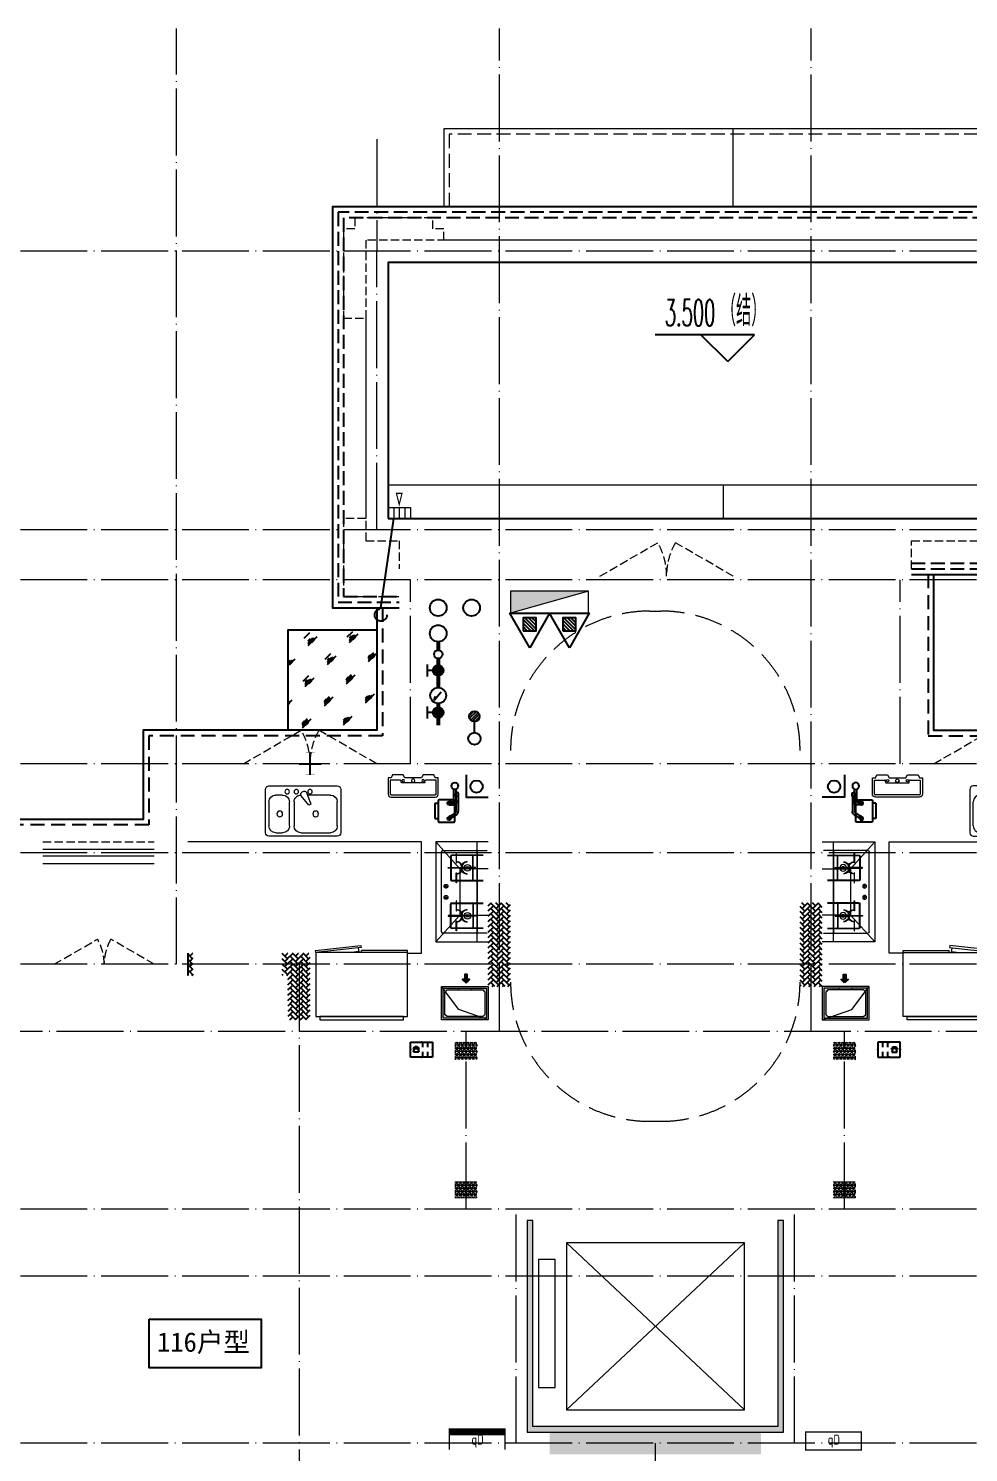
# Model space of a CAD drawing. Extents: x -518115 to 1124316, y -209821 to 1628073.
# Drawn here: x 859786 to 868230, y 600166 to 612949 of the extents above; entities that cross this region are included whole.
import ezdxf
from ezdxf.enums import TextEntityAlignment as Align

# ---------------------------------------------------------------- set-up
doc = ezdxf.new("R2010")
doc.units = 0
doc.header["$LTSCALE"] = 1000
doc.header["$MEASUREMENT"] = 0
for name, pattern in [('#P_--_20B1_001_t3$0$DASH', [0.35, 0.25, -0.1]), ('__DASH', [0.35, 0.25, -0.1]), ('DASH', [0.35, 0.25, -0.1]), ('DOTE', [2.4200000000000004, 2, -0.2, 0.02, -0.2]), ('HIDDEN', [0.375, 0.25, -0.125])]:
    doc.linetypes.add(name, pattern=pattern)
for name, color, linetype, lineweight in [('3.5方案汇报，与郭总、侯月琴确定户型_t8$0$STAIR', 2, 'Continuous', 18), ('DOTE', 19, 'DOTE', 9), ('EQUIP-消防', 3, 'Continuous', 20), ('EQUIP_消火栓', 242, 'Continuous', 18), ('LVTRY', 1, 'Continuous', 13), ('PUB_HATCH', 8, 'Continuous', 9), ('STAIR', 2, 'Continuous', 18), ('WINDOW', 144, 'Continuous', 15), ('填充', 251, 'Continuous', 5), ('平面-分水线', 214, 'Continuous', 15), ('平面-排水沟', 86, 'Continuous', 15), ('平面-栏杆', 135, 'Continuous', 15), ('平面-看线', 45, 'Continuous', 15), ('平面-空调室内机', 176, 'Continuous', 9), ('平面-空调预留孔', 173, 'Continuous', 15), ('空调', 76, 'Continuous', 13), ('立面-洞口示意', 152, 'Continuous', 13)]:
    doc.layers.add(name, color=color, linetype=linetype, lineweight=lineweight)
for name, color, linetype in [('AH-FURNITURE', 1, 'Continuous'), ('DIM_ELEV', 3, 'Continuous'), ('EQUIP-安防', 3, 'Continuous'), ('EQUIP_地漏', 7, 'Continuous'), ('EQUIP_消防', 7, 'Continuous'), ('IP-bath&kitchen-JOHNSON', 4, 'Continuous'), ('PUB_TEXT', 4, 'Continuous'), ('ROOF', 183, 'Continuous'), ('VPIPE-中水', 122, 'Continuous'), ('VPIPE-凝结', 150, 'Continuous'), ('VPIPE-废水', 31, 'Continuous'), ('VPIPE-消防', 1, 'TG_X'), ('VPIPE-给水', 3, 'TG_J'), ('VPIPE-雨水', 4, 'DASH'), ('保温', 6, 'Continuous'), ('建筑-排气道', 9, 'Continuous'), ('机电标识类', 1, 'Continuous'), ('污水', 3, 'Continuous'), ('看线', 251, 'Continuous'), ('给水', 4, 'Continuous')]:
    doc.layers.add(name, color=color, linetype=linetype)
doc.styles.add('_TCH_DIM', font='SIMPLEX.shx', dxfattribs={"width": 0.7, "bigfont": 'GBCBIG.shx'})
doc.styles.add('_TEL_DIM', font='SIMPLEX', dxfattribs={"width": 0.8, "height": 3.5, "bigfont": 'HZTXT'})
doc.styles.add('DIM_FONT', font='SIMPLEX.shx', dxfattribs={"width": 0.56})
doc.styles.add('TG_LINETYPE', font='SIMPLEX', dxfattribs={"width": 0.8, "height": 3, "bigfont": 'HZTXT'})
doc.styles.add('房间名称', font='TSSDENG', dxfattribs={"width": 0.8, "bigfont": 'HZTXT'})
doc.styles.add('黑体', font='')
doc.styles.get('黑体').set_extended_font_data('SimHei')
doc.linetypes.add('TG_J', pattern='A,2,-0.22,["J",TG_LINETYPE,S=0.1,R=0,X=-0.18,Y=-0.15],0', length=2.22)
doc.linetypes.add('TG_X', pattern='A,4,-0.3,["X",TG_LINETYPE,S=0.1,R=0,X=-0.23,Y=-0.15],0', length=4.3)
pattern_1 = [(90, (0, 0), (-16.49778, 1.010197673501861e-15), [9.525, -19.05]), (210, (0, 0), (8.248889999999996, -14.28749658604684), [9.525, -19.05]), (150, (5.83238038093927e-16, 9.525), (-8.248890000000003, -14.28749658604684), [9.525, -19.05])]
pattern_2 = [(45, (0, 0), (0, 47.41575231924514), [100.584, -33.528]), (135, (23.70786, 23.70786), (3.05311331771918e-15, 47.41575231924513), [100.584, -33.528])]

# ---------------------------------------------------------------- blocks, each defined once
blk = doc.blocks.new('DFSFSF')
at = {"layer": '平面-分水线'}
for p, q in [((697141.9143252881, 775567.7311356195), (697141.9143252881, 775667.5561356199)), ((697342.3369560526, 775667.5561356199), (697142.6869560517, 775667.5561356199)), ((697342.3369560526, 775567.7311356195), (697142.6869560517, 775567.7311356195)), ((697193.1069603423, 775567.7311356195), (697193.1069603423, 775667.5561356199)), ((697242.5119560522, 775567.7311356195), (697242.5119560522, 775667.5561356199)), ((697291.916951762, 775567.7311356195), (697291.916951762, 775667.5561356199)), ((697342.3369560526, 775667.5561356199), (697342.3369560526, 775567.7311356195)), ((697342.3369560526, 775567.7311356195), (697342.3369560526, 775667.5561356199))]:
    blk.add_line(p, q, dxfattribs=at)
blk = doc.blocks.new('DFGDGDGD')
at = {"layer": '平面-分水线', "const_width": 10}
blk.add_lwpolyline([(697267.5119560522, 775440.6606483405), (697242.5119560522, 775540.6606483405), (697217.5119560522, 775440.6606483405)], close=True, dxfattribs=at)
blk.add_blockref('DFSFSF', (0, 0))
blk = doc.blocks.new('$equip$00002628')
at = {"linetype": 'Continuous'}
for p, q in [((-0.624999999998181, 0.4150000000045111), (0.625000000001819, 0.4150000000045111)), ((-0.624999999998181, -0.4150000000045111), (-0.624999999998181, 0.4150000000045111)), ((-0.4717313354612998, 0.009603462141967611), (-0.4090194958534994, 0.009603462141967611)), ((-0.4457289298279647, -0.1375965378647379), (-0.3945289298262651, 0.05760346212991863)), ((-0.3945289298262651, 0.05760346212991863), (-0.3945289298262651, 0.05760346212991863)), ((-0.3945289298262651, 0.05760346212991863), (-0.2057289298081741, 0.05760346212991863)), ((-0.2057289298081741, 0.05760346212991863), (-0.1545289298064745, -0.1375965378647379)), ((-0.1912383637663879, 0.009603462141967611), (-0.1285265242022433, 0.009603462141967611)), ((0.07074779736467462, 0.1292446097322681), (0.07074779736467462, 0.4150000000045111)), ((0.3500291924156045, 0.1292446097322681), (0.3500291924156045, 0.4150000000045111)), ((0.625000000001819, 0.4150000000045111), (0.625000000001819, -0.4150000000045111)), ((0.625000000001819, -0.4150000000045111), (-0.624999999998181, -0.4150000000045111)), ((-0.1545289298064745, -0.1375965378647379), (-0.4457289298279647, -0.1375965378647379)), ((0.07074779736467462, -0.4150000000045111), (0.07074779736467462, -0.1292446097468201)), ((0.3500291924156045, -0.4150000000045111), (0.3500291924156045, -0.1292446097468201))]:
    blk.add_line(p, q, dxfattribs=at)
at = {"const_width": 0.05}
blk.add_lwpolyline([(-0.624999999998181, 0.4150000000045111), (0.625000000001819, 0.4150000000045111), (0.625000000001819, -0.4150000000045111), (-0.624999999998181, -0.4150000000045111), (-0.624999999998181, 0.4150000000045111), (0.625000000001819, 0.4150000000045111)], dxfattribs=at)
at = {"linetype": 'Continuous'}
blk.add_arc((-0.3001289298244956, -0.01143547351603047), 0.1728873113639825, 6.989740462788838, 173.0102595372112, dxfattribs=at)
for p in [(-0.624999999998181, 0), (1.818989403545856e-12, 0.4150000000045111), (1.818989403545856e-12, -0.4150000000045111), (0.625000000001819, -3.637978807091713e-12)]:
    blk.add_point(p)
at = {"color": 7, "style": '_TEL_DIM', "flags": 1}
blk.add_attdef('A', text='', height=2.5e-05, dxfattribs=at).set_placement((1.818989403545856e-12, 0), align=Align.MIDDLE_CENTER)
blk = doc.blocks.new('GDGRDGDRGDFD')
at = {"layer": 'EQUIP-消防', "const_width": 12.82051282052028}
blk.add_lwpolyline([(136866.5605577994, 335507.811971089), (136366.5605577994, 335507.8119710906), (136366.5605577991, 335347.8119710904), (136866.5605577991, 335347.8119710888)], close=True, dxfattribs=at)
at = {"layer": 'PUB_TEXT', "color": 7, "true_color": 0xffffff, "style": '房间名称', "width": 0.8}
blk.add_text('qD', height=90, dxfattribs=at).set_placement((136565.0499633249, 335395.5346836653))
blk = doc.blocks.new('GHFHFHTFHCSDCS')
blk.add_blockref('GDGRDGDRGDFD', (319900.0178446308, 33215.91286097257))
at = {"rotation": 0.0001673532306091649}
blk.add_blockref('GDGRDGDRGDFD', (323100.997491646, 33215.50885790785), dxfattribs=at)
at = {"layer": 'EQUIP-安防', "yscale": 160, "zscale": 160}
for p, xscale in [((456016.5794458914, 372157.32483166), 160), ((460216.5779490121, 372157.3248316622), -160)]:
    blk.add_blockref('$equip$00002628', p, dxfattribs=dict(at, xscale=xscale))
blk = doc.blocks.new('HFHFTHFD')
at = {"layer": 'DOTE', "linetype": 'DOTE', "ltscale": 0.3}
for p, q in [((453816.5787012345, 604548.8100388076), (453816.5787012078, 612948.8100463543)), ((456716.5787018152, 603949.0803065526), (456716.5787018152, 612948.8100463543)), ((459516.5787027521, 603949.0803065526), (459516.5787027522, 612948.8100463543)), ((472616.5787020951, 610948.8100463543), (418616.5787028495, 610948.8100463543)), ((455616.5773428306, 608448.8079394314), (455616.5768775269, 610948.8075475739)), ((472616.5787020951, 608448.8100463543), (418616.5787028495, 608448.8100463543)), ((472616.5787020951, 607998.8100463543), (418616.5787028495, 607998.8100463543)), ((455916.5787018151, 606348.8100465569), (455916.5787018152, 607998.8100463542)), ((460316.5787027521, 606348.8100465569), (460316.5787027522, 607998.8100463542)), ((472616.5787020951, 606348.8100465569), (418616.5787028495, 606348.8100465569)), ((472616.5787020951, 605548.8100406288), (418616.5787028495, 605548.8100406289)), ((472616.5787020951, 604548.8100471114), (418616.5787028495, 604548.8100471116)), ((454916.7956122105, 604548.8100471115), (454916.5572260541, 593448.8100475312)), ((418616.5787028495, 603949.0803176122), (472616.5787020951, 603949.0802720234)), ((456416.5779403554, 602348.8100463725), (456416.5779400909, 603948.8100463734)), ((459816.5794454537, 602348.8100463725), (459816.5794457182, 603948.8100463734)), ((472616.5787020951, 602348.8100463724), (418616.5787028495, 602348.8100463726)), ((456866.5787071111, 600248.8100463304), (456866.5787071959, 602348.8100463543)), ((459366.5786974561, 600248.8100463784), (459366.5786973714, 602348.8100463543)), ((472616.5787020951, 601748.8100473221), (418616.5787028495, 601748.8100473222)), ((472616.5787020951, 600248.810045596), (418616.5787028495, 600248.8100466327)), ((458116.5786953176, 600248.8100463543), (458116.5786953176, 593448.8100475312))]:
    blk.add_line(p, q, dxfattribs=at)
blk = doc.blocks.new('$TwtSys$00000546')
h = blk.add_hatch()
h.set_pattern_fill('ANSI31', color=1, scale=200, style=0)
h.set_pattern_definition([(45, (-38543.80223862439, -6670.830405693208), (-17.67766952966369, 17.67766952966369), [])])
h.paths.add_polyline_path([(-64.92232553117356, 173.7449990885525), (64.922325531159, 173.7449990885525), (64.922325531159, 43.90034802621994), (-64.92232553117356, 43.90034802621994)])
at = {"color": 1}
for points in [[(0, 343.6163707387423), (-198.3870041439732, 0), (198.3870041439732, 0)], [(-64.92232553117356, 173.7449990885525), (64.922325531159, 173.7449990885525), (64.922325531159, 43.90034802621994), (-64.92232553117356, 43.90034802621994)]]:
    blk.add_lwpolyline(points, close=True, dxfattribs=at)
blk = doc.blocks.new('$TwtSys$00000434')
for p, q in [((-0.5, 0.5), (-0.5, -0.5)), ((-0.5, -0.5), (0.5, 0.5)), ((0.5, 0.5), (-0.5, 0.5)), ((0.5, -0.5), (0.5, 0.5)), ((-0.5, -0.5), (0.5, -0.5))]:
    blk.add_line(p, q)
blk.add_solid([(0.5, -0.5), (0.5, 0.5), (-0.5, -0.5)])
blk = doc.blocks.new('dongkong')
blk.add_wipeout([(-603756.0415179721, 210770.96306340612), (-603756.0415180603, 210570.80961624245), (-603836.0415181214, 210570.80961593534), (-603836.0415181519, 210770.96306307407)])
at = {"layer": '机电标识类', "color": 250, "linetype": 'DASH', "ltscale": 400}
for p, q in [((-603896.0415180789, 210670.6929921169), (-603696.0415180789, 210670.6929921169)), ((-603796.0415180789, 210770.9630630909), (-603796.0415180789, 210570.8096162414))]:
    blk.add_line(p, q, dxfattribs=at)
at = {"layer": '空调', "color": 6, "linetype": 'DASH', "const_width": 2}
blk.add_lwpolyline([(-603756.0415180789, 210770.9630630909), (-603756.0415180789, 210570.8096162414), (-603836.0415180789, 210570.8096162414), (-603836.0415180789, 210770.9630630909)], close=True, dxfattribs=at)
blk = doc.blocks.new('$TwtSys$00000141')
at = {"color": 1}
for p, q in [((-47.09803151780761, 3.836055847277748), (-5.041545145413693, 45.89254221967349)), ((-47.09803151780761, 3.836055847277748), (-5.041545145413693, 45.89254221967349)), ((-43.60958444554853, -17.52724007043071), (17.52724007042889, 43.60958444554853)), ((-43.60958444554853, -17.52724007043071), (17.52724007042889, 43.60958444554853)), ((-33.23401871576607, -33.23401871577153), (33.23401871576607, 33.23401871576425)), ((-33.23401871576607, -33.23401871576971), (33.23401871576607, 33.23401871576425)), ((-16.17805684451741, -43.53063328177632), (43.79137317708955, 16.43879673983065)), ((-16.17805684451741, -43.53063328177632), (43.79137317708955, 16.43879673983247)), ((5.715553844029273, -46.12975947626182), (46.12974035062325, -5.715572969671484)), ((5.715553844029273, -46.12975947626182), (46.12974035062325, -5.715572969671484))]:
    blk.add_line(p, q, dxfattribs=at)
blk.add_circle((0, -1.818989403545856e-12), 47, dxfattribs=at)
blk.add_circle((0, -1.818989403545856e-12), 47, dxfattribs=at)
blk = doc.blocks.new('A$C2705576B')
at = {"layer": '给水'}
h = blk.add_hatch(color=256, dxfattribs=at)
edge = h.paths.add_edge_path()
edge.add_arc((417.4753939132206, -1741.187018943019), 47.17066666666666, 0, 360)
h = blk.add_hatch(color=256, dxfattribs=at)
edge = h.paths.add_edge_path()
edge.add_arc((794.6793657876551, -1741.187018943019), 47.17066666666666, 0, 360)
for p, q in [((363.1358234086074, -1645.378875686787), (471.8149644187652, -1645.378875686787)), ((417.4753939132206, -1741.187018943019), (417.4753939132206, -1645.378875686787)), ((740.3397952830419, -1645.378875686787), (849.0189362931997, -1645.378875686787)), ((794.6793657876551, -1741.187018943019), (794.6793657876551, -1645.378875686787)), ((525.2828902192414, -1704.277946659364), (564.0495230220258, -1714.966761028394)), ((601.1412538066506, -1768.080788225867), (525.283035626635, -1704.277946659364))]:
    blk.add_line(p, q, dxfattribs=at)
at = {"layer": '给水', "const_width": 35.378}
for points in [[(499.0671900771558, -1741.187018943019), (302.4753939132206, -1741.187018943019)], [(903.4753939132206, -1741.187018943019), (640.5791900772601, -1741.187018943019)], [(1052.830608317163, -1741.187018943019), (978.4711268208921, -1741.187018943019)]]:
    blk.add_lwpolyline(points, dxfattribs=at)
at = {"layer": '给水'}
for centre, radius in [((417.4753939132206, -1741.187018943019), 47.17066666666666), ((569.823190077208, -1741.187018943019), 70.756), ((794.6793657876551, -1741.187018943019), 47.17066666666666), ((940.9753939132206, -1741.187018943019), 37.5)]:
    blk.add_circle(centre, radius, dxfattribs=at)
blk = doc.blocks.new('GDFGDGRD')
at = {"layer": '保温', "linetype": 'ByBlock', "ltscale": 10}
h = blk.add_hatch(dxfattribs=at)
h.set_pattern_fill('AR-HBONE', color=251, scale=55)
h.set_pattern_definition(pattern_2)
h.paths.add_polyline_path([(431616.5779368667, 372723.9109038315), (431816.5779205575, 372723.9109038315), (431816.6776084994, 373473.7241241197), (431616.6776248086, 373473.7243207647)])
h = blk.add_hatch(dxfattribs=at)
h.set_pattern_fill('AR-HBONE', color=251, scale=55)
h.set_pattern_definition(pattern_2)
h.paths.add_polyline_path([(434616.5794823848, 372723.9109038315), (434416.579498694, 372723.9109038315), (434416.4798107521, 373473.7241241197), (434616.4797944429, 373473.7243207647)])
h = blk.add_hatch(dxfattribs=at)
h.set_pattern_fill('AR-HBONE', color=251, scale=55)
h.set_pattern_definition(pattern_2)
h.paths.add_polyline_path([(436215.3449629171, 372423.588710197), (436216.5776416102, 373023.7247210948), (436416.5776416431, 373023.7249269856), (436415.34496295, 372423.5889160878)])
h = blk.add_hatch(dxfattribs=at)
h.set_pattern_fill('AR-HBONE', color=251, scale=55)
h.set_pattern_definition(pattern_2)
h.paths.add_polyline_path([(436416.5786621955, 372823.7247212792), (436416.5780187877, 373023.7247251451), (436466.5780187786, 373023.7249310241), (436466.5786621865, 372823.7249271582)])
h = blk.add_hatch(dxfattribs=at)
h.set_pattern_fill('AR-HBONE', color=251, scale=55)
h.set_pattern_definition(pattern_2)
h.paths.add_polyline_path([(437266.5790393635, 372823.7247212567), (437266.5783959556, 373023.7247251226), (437316.5783959466, 373023.7249310016), (437316.5790393545, 372823.7249271357)])
at = {"layer": '保温', "linetype": 'Continuous', "ltscale": 10}
h = blk.add_hatch(dxfattribs=at)
h.set_pattern_fill('HEX', color=251, scale=10, angle=90, style=0)
h.set_pattern_definition(pattern_1)
h.paths.add_polyline_path([(431316.5779580405, 372073.7248388497), (431516.5779417312, 372073.7248388497), (431516.6768560584, 372223.7247332454), (431316.6768723676, 372223.7249298903)])
h = blk.add_hatch(dxfattribs=at)
h.set_pattern_fill('HEX', color=251, scale=10, angle=90, style=0)
h.set_pattern_definition(pattern_1)
h.paths.add_polyline_path([(434916.579461211, 372073.7248388497), (434716.5794775203, 372073.7248388497), (434716.4805631932, 372223.7247332454), (434916.4805468839, 372223.7249298903)])
h = blk.add_hatch(dxfattribs=at)
h.set_pattern_fill('HEX', color=251, scale=10, angle=90, style=0)
h.set_pattern_definition(pattern_1)
h.paths.add_polyline_path([(431316.5779582471, 370823.724846115), (431516.5779419378, 370823.724846115), (431516.676856265, 370973.7247405107), (431316.6768725742, 370973.7249371556)])
h = blk.add_hatch(dxfattribs=at)
h.set_pattern_fill('HEX', color=251, scale=10, angle=90, style=0)
h.set_pattern_definition(pattern_1)
h.paths.add_polyline_path([(434916.5794610044, 370823.724846115), (434716.5794773137, 370823.724846115), (434716.4805629865, 370973.7247405107), (434916.4805466773, 370973.7249371556)])
h = blk.add_hatch(dxfattribs=at)
h.set_pattern_fill('HEX', color=251, scale=10, angle=90, style=0)
h.set_pattern_definition([(90, (-70765.89117912838, -151624.7360933621), (-16.49778, 1.010197673501861e-15), [9.525, -19.05]), (210, (-70765.89117912838, -151624.7360933621), (8.248889999999996, -14.28749658604684), [9.525, -19.05]), (150, (-70765.89117912838, -151615.2110933621), (-8.248890000000003, -14.28749658604684), [9.525, -19.05])])
h.paths.add_polyline_path([(434066.5790224251, 368523.7248330163), (434066.5789810187, 368723.7248300065), (432166.5783829462, 368723.7248300508), (432166.5784243525, 368523.7248330605)])
at = {"layer": '保温', "color": 251, "linetype": 'ByBlock', "ltscale": 10}
blk.add_line((437316.5787176641, 373023.7248241272), (437316.5787176865, 372823.724824273), dxfattribs=at)
blk = doc.blocks.new('rtyg7uyhg')
at = {"layer": 'LVTRY'}
for p, q in [((193590.3031336021, 45458.1133254503), (193590.3030643982, 45069.47696181395)), ((194234.6213208837, 45488.79502889935), (193620.9849572473, 45488.79513816872)), ((193682.3485790417, 45406.97694542356), (193887.8216881326, 45406.97690883528)), ((193896.3984467548, 45429.87059594441), (193857.5823896687, 45326.26016876537)), ((193875.2965560293, 45316.03289288385), (193945.6178257855, 45401.45376218002)), ((193925.7802168131, 45440.40881343969), (193940.0533153456, 45432.16822680717)), ((194111.8940335871, 45406.97686893496), (194173.2576699507, 45406.97685800815)), ((194265.3030643982, 45069.47684161765), (194265.3031336021, 45458.113205254)), ((193620.9848935069, 45130.84059271414), (193620.9849317512, 45345.61331998683)), ((193857.5823896687, 45326.26016876537), (193875.2965560293, 45316.03289288385)), ((194009.6212953876, 45345.61325078298), (194009.6212571432, 45130.84052351015)), ((194050.5303480524, 45130.84051622554), (194050.5303862967, 45345.61324349836)), ((194234.6212953876, 45345.61321071758), (194234.6212571432, 45130.84048344476)), ((193620.9848771165, 45038.79513816872), (194234.621240753, 45038.79502889935)), ((193948.2576098526, 45069.47689807355), (193682.3485189436, 45069.47694542356)), ((194173.2576098526, 45069.47685800816), (194111.893973489, 45069.47686893508))]:
    blk.add_line(p, q, dxfattribs=at)
for centre, radius in [((193866.4394935961, 45437.65873082454), 20.45454545454545), ((193989.1667663234, 45437.6587089707), 20.45454545454545), ((194070.9849481416, 45437.65869440146), 20.45454545454545), ((193815.3030944472, 45238.22692174855), 25.56818181818182), ((194137.4621853563, 45238.2268643822), 25.56818181818182)]:
    blk.add_circle(centre, radius, dxfattribs=at)
for centre, radius, start, end in [((193620.9849517839, 45458.11331998683), 30.68181818181818, 89.99998979807194, 179.9999897972382), ((193682.3485681149, 45345.61330905991), 61.36363636363636, 89.99998979807194, 179.9999897972382), ((193915.5529409315, 45422.69466753349), 20.45454545454545, 59.99998980057491, 159.4623117970261), ((193929.8260394641, 45414.45408090108), 20.45454545454545, 320.5376677968172, 59.99998980057491), ((193948.2576590239, 45345.6132617099), 61.36363636363636, 359.9999897972382, 89.99998979807194), ((194111.8940226603, 45345.61323257144), 61.36363636363636, 89.99998979807194, 179.9999897972382), ((194173.2576590239, 45345.6132216445), 61.36363636363636, 359.9999897972382, 89.99998979807194), ((194234.6213154203, 45458.11321071746), 30.68181818181818, 359.9999897972382, 89.99998979807194), ((193682.3485298705, 45130.84058178721), 61.36363636363636, 179.9999897972382, 269.9999897980719), ((193948.2576207797, 45130.8405344372), 61.36363636363636, 269.9999897980719, 359.9999897972382), ((194111.893984416, 45130.84050529861), 61.36363636363636, 179.9999897972382, 269.9999897980719), ((194173.2576207797, 45130.84049437181), 61.36363636363636, 269.9999897980719, 359.9999897972382), ((193620.9848825799, 45069.47695635049), 30.68181818181818, 179.9999897972382, 269.9999897980719), ((194234.6212462163, 45069.47684708112), 30.68181818181818, 269.9999897980719, 359.9999897972382)]:
    blk.add_arc(centre, radius, start, end, dxfattribs=at)
at = {"layer": 'LVTRY', "style": 'DIM_FONT', "width": 0.8, "flags": 9}
for tag in ['XSIZE', 'YSIZE']:
    blk.add_attdef(tag, (193927.8031388824, 45487.7665121054), '', height=0.5, rotation=89.99998979807198, dxfattribs=at)
blk = doc.blocks.new('A$C60D053AF')
at = {"layer": 'AH-FURNITURE', "color": 8}
for p, q in [((232.5000007597264, -89.99999966996256), (128.2842720070621, -89.99999966996256)), ((232.5000007597264, -109.9999996698461), (128.2842720075278, -109.9999996699626)), ((192.50000075961, -70.99998518347275), (327.5735938884318, -70.99998518347275)), ((192.50000075961, -90.99998518347275), (327.5735938884318, -90.99998518347275)), ((245.0000007597264, -129.4999851834727), (245.0000007597264, -122.4999996698461)), ((265.0000007597264, -129.4999851834727), (265.0000007597264, -122.4999996698461)), ((341.7157295121578, -96.85784955974668), (370.0190303710988, -143.1611504186876)), ((355.8578651358839, -82.71571393602062), (384.1611659948248, -129.0190147949615)), ((255.0000007597264, -280.9999851834727), (255.0000007597264, -250.9999851834727)), ((393.0000007597264, -280.9999851834727), (393.0000007597264, -250.9999851834727)), ((255.0000007597264, -280.9999851834727), (393.0000007597264, -280.9999851834727))]:
    blk.add_line(p, q, dxfattribs=at)
for points in [[(170.00000075961, -67.99998518347275, 1), (170.00000075961, -93.99998518358916), (192.50000075961, -93.99998518347275), (192.50000075961, -67.99998518347275)], [(234.0000007597264, -250.9999851834727), (414.0000007597264, -250.9999851834727, 0.4142135623730951), (424.0000007597264, -240.9999851834727), (424.0000007597264, -110.9999851834727, 0.4142135623730951), (414.0000007597264, -100.9999851834727), (234.0000007597264, -100.9999851834727, 0.4142135623730951), (224.0000007597264, -110.9999851834727), (224.0000007597264, -240.9999851834727, 0.4142135623730951)], [(268.0000007597264, -122.4999996698461), (268.0000007597264, -106.9999996698461, 0.4142135623724265), (248.0000007597264, -86.99999966984615), (232.5000007597264, -86.99999966984615), (232.50000075961, -112.9999996698461), (242.0000007597264, -112.9999996698461), (242.0000007597264, -122.4999996698461)], [(383.8076126043452, -161.1923733388539, 1), (402.192388915224, -142.8075970279751), (386.2824863384012, -126.8976944513852), (367.8977100276388, -145.282470762264)], [(242.0000007597264, -151.9999851834727, 1), (268.0000007597264, -151.9999851834727), (268.0000007597264, -129.4999851834727), (242.0000007597264, -129.4999851834727)]]:
    blk.add_lwpolyline(points, format="xyb", close=True, dxfattribs=at)
for centre, radius in [((100.0000007598428, -99.99999967066105), 30), ((255.0000007597264, -151.9999851834727), 15), ((255.0000007597264, -151.9999851834727), 10), ((393.0000007597264, -151.9999851834727), 15), ((393.0000007597264, -151.9999851834727), 10)]:
    blk.add_circle(centre, radius, dxfattribs=at)
for radius in [40, 20]:
    blk.add_arc((327.5735938884318, -110.9999851834727), radius, 45, 90, dxfattribs=at)
blk = doc.blocks.new('A-Kitchen-7')
at = {"layer": 'LVTRY'}
for p, q in [((-518.6581278588565, 779.725278688129), (-7.244008776673581, 834.3051076843403)), ((-3.585880917788018, 810.5855355854728), (-515, 756.005706589378)), ((-29.12075551546877, 766.9560861630598), (-35.20590834700852, 806.4126680237241)), ((-7.244008776673581, 834.3051076843403), (-3.585880917788018, 810.5855355854728)), ((-515, 756.005706589378), (-518.6581278588565, 779.725278688129)), ((515, 756.005706589378), (-515, 756.005706589378)), ((-515, 756.005706589378), (-515, 40)), ((-485.6368437646597, 760.5342107040924), (-484.9384396369278, 756.005706589378)), ((-29.12075551543967, 766.9560861630598), (-112.0975807690556, 756.005706589378)), ((515, 780), (-5.820766091346741e-11, 780)), ((0, 756.005706589378), (-5.820766091346741e-11, 780)), ((515, 756.005706589378), (515, 780)), ((515, 40), (515, 756.005706589378)), ((-515, 40), (515, 40))]:
    blk.add_line(p, q, dxfattribs=at)
blk.add_lwpolyline([(-468.9430810984049, 40), (-468.9430810984049, 0), (468.9430810984049, 0), (468.9430810984632, 40)], close=True, dxfattribs=at)
blk = doc.blocks.new('*U66')
h = blk.add_hatch(color=5)
h.set_gradient(color1=(0, 0, 255), rotation=180, tint=1)
h.paths.add_polyline_path([(3.524958103184869e-15, -2.819966482547906e-15), (-6.350000000000009, -6.349999999999992), (-6.350000000000001, -2.159000000000014), (-15, -2.158999999999999), (-14.99999999999999, 2.159000000000044), (-6.349999999999993, 2.159000000000029), (-6.349999999999985, 6.350000000000009)])
at = {"color": 0, "linetype": 'Continuous'}
blk.add_lwpolyline([(3.524958103184869e-15, -2.819966482547906e-15), (-6.350000000000009, -6.349999999999992), (-6.350000000000001, -2.159000000000014), (-15, -2.158999999999999), (-14.99999999999999, 2.159000000000044), (-6.349999999999993, 2.159000000000029), (-6.349999999999985, 6.350000000000009)], close=True, dxfattribs=at)
blk = doc.blocks.new('sgrsefv')
at = {"layer": 'PUB_HATCH'}
blk.add_hatch(color=256, dxfattribs=at).paths.add_polyline_path([(1112933.294422049, 840916.328306399), (1112933.294422049, 840646.328306399), (1113073.294422049, 840646.328306399), (1113073.294422049, 840661.328306399), (1112968.294422049, 840661.328306399), (1112948.294422049, 840681.328306399), (1112948.294422049, 840881.328306399), (1112968.294422049, 840901.328306399), (1113288.294422049, 840901.328306399), (1113308.294422049, 840881.328306399), (1113308.294422049, 840681.328306399), (1113288.294422049, 840661.328306399), (1113183.294422049, 840661.328306399), (1113183.294422049, 840646.328306399), (1113323.294422049, 840646.328306399), (1113323.294422049, 840916.328306399)])
at = {"layer": 'LVTRY', "color": 1}
for p, q in [((1113073.294422049, 840661.328306399), (1113073.294422049, 840646.328306399)), ((1113183.294422049, 840661.328306399), (1113183.294422049, 840646.328306399))]:
    blk.add_line(p, q, dxfattribs=at)
for points in [[(1112918.294422049, 840931.328306399), (1113338.294422049, 840931.328306399), (1113338.294422049, 840631.328306399), (1112918.294422049, 840631.328306399)], [(1112933.294422049, 840916.328306399), (1113323.294422049, 840916.328306399), (1113323.294422049, 840646.328306399), (1112933.294422049, 840646.328306399)], [(1113288.294422049, 840661.328306399), (1112968.294422049, 840661.328306399), (1112948.294422049, 840681.328306399), (1112948.294422049, 840881.328306399), (1112968.294422049, 840901.328306399), (1113288.294422049, 840901.328306399), (1113308.294422049, 840881.328306399), (1113308.294422049, 840681.328306399), (1113288.294422049, 840661.328306399)]]:
    blk.add_lwpolyline(points, close=True, dxfattribs=at)
at = {"layer": '立面-洞口示意'}
blk.add_lwpolyline([(1112918.294422049, 840931.328306399), (1113181.846359163, 840837.3789231421), (1113338.294422049, 840631.328306399)], dxfattribs=at)
at = {"layer": '建筑-排气道', "xscale": -5, "yscale": 5, "zscale": 5, "rotation": 270}
blk.add_blockref('*U66', (1113118.391369574, 840599.0160356248), dxfattribs=at)
blk = doc.blocks.new('FRSDFDGDGDRGDR')
at = {"layer": '平面-空调预留孔'}
for p, q in [((699612.3179923807, 775043.9561356568), (699612.3179923807, 775441.1561356868)), ((699618.9179923869, 775447.756135683), (699746.3179923192, 775447.756135683)), ((699746.3179923192, 775447.756135683), (699746.3179923192, 775355.3561357355)), ((699719.9179922946, 775342.156135743), (699719.9179922946, 775142.9561356006)), ((699726.5179923008, 775348.7561357393), (699739.7179923131, 775348.7561357393)), ((699726.5179923008, 775136.3561356043), (699739.7179923131, 775136.3561356043)), ((699746.3179923192, 775129.7561356081), (699746.3179923192, 775037.3561356605)), ((699746.3179923192, 775037.3561356605), (699618.9179923869, 775037.3561356605))]:
    blk.add_line(p, q, dxfattribs=at)
blk.add_lwpolyline([(699766.1179923377, 775166.7161355871), (699792.5179923623, 775153.5161355946), (699792.5179923623, 775057.1561356493), (699766.1179923377, 775043.9561356568), (699766.1179923377, 775017.5561356718), (699618.9179923869, 775017.5561356718, -0.4142135623730951), (699592.5179923623, 775043.9561356568), (699592.5179923623, 775441.1561356868, -0.4142135623730951), (699618.9179923869, 775467.5561356718), (699766.1179923377, 775467.5561356718), (699766.1179923377, 775441.1561356868), (699792.5179923623, 775427.9561356943), (699792.5179923623, 775331.596135749), (699766.1179923377, 775318.3961357565)], format="xyb", close=True, dxfattribs=at)
for centre, radius in [((699739.7179923131, 775331.596135749), 10.55999999400228), ((699739.7179923131, 775243.1561357992), 15.83999999100342), ((699739.7179923131, 775153.5161355946), 10.55999999400228)]:
    blk.add_circle(centre, radius, dxfattribs=at)
for centre, radius, start, end in [((699618.917992382, 775441.1561356819), 6.600000001199078, 89.99999995997936, 179.9999999533093), ((699726.5179922959, 775342.1561357381), 6.600000001199078, 89.99999995997936, 179.9999999533093), ((699739.717992318, 775355.3561357405), 6.600000001206354, 269.9999999599793, 359.9999999533093), ((699726.5179922959, 775142.9561356056), 6.600000001199078, 180.0000000400206, 270.0000000533608), ((699739.717992318, 775129.7561356032), 6.600000001206354, 4.002063966804346e-08, 90.00000005336085), ((699618.917992382, 775043.9561356618), 6.600000001199078, 180.0000000400206, 270.0000000533608)]:
    blk.add_arc(centre, radius, start, end, dxfattribs=at)
blk = doc.blocks.new('GDGDRGDRGRD')
at = {"layer": 'LVTRY', "color": 251}
for p, q in [((430080.5498987493, 371515.3769317719), (429864.6097976839, 371758.3326651105)), ((430334.8192843065, 371758.3326651105), (429864.6097976839, 371758.3326651105)), ((429864.6097976839, 371758.3326651105), (429864.6097976839, 370858.3326651105)), ((430234.8192843063, 370858.3326651105), (430234.8192843063, 371758.3326651105)), ((430334.8192843065, 371515.3769317719), (430080.5498987493, 371515.3769317719)), ((430080.5498987493, 371515.3769317719), (430080.5498987493, 371100.2783888946)), ((429864.6097976839, 370858.3326651105), (430080.5498987493, 371100.2783888946)), ((430080.5498987493, 371100.2783888946), (430334.8192843065, 371100.2783888946)), ((429864.6097976839, 370858.3326651105), (430334.8192843065, 370858.3326651105))]:
    blk.add_line(p, q, dxfattribs=at)
at = {"layer": 'LVTRY'}
for p, q in [((429914.8192843065, 370948.3326651105), (429914.8192843065, 371668.3326651105)), ((429924.8192843065, 371678.3326651105), (430324.8192843065, 371678.3326651106)), ((429994.8192843065, 371628.3326651106), (429994.8192843065, 371418.3326651106)), ((429999.8192843065, 371628.3326651106), (429999.8192843065, 371418.3326651106)), ((430289.8192843065, 371638.3326651107), (430004.8192843065, 371638.3326651106)), ((430289.8192843065, 371633.3326651107), (430004.8192843065, 371633.3326651106)), ((430045.069284306, 371658.3326651107), (430045.069284306, 371568.3326651106)), ((430049.569284306, 371658.3326651107), (430045.069284306, 371658.3326651107)), ((430049.569284306, 371568.3326651106), (430049.569284306, 371658.3326651107)), ((430194.8192843063, 371418.3326651106), (430194.8192843063, 371628.3326651107)), ((430199.8192843063, 371418.3326651106), (430199.8192843063, 371628.3326651107)), ((430234.8192843063, 371668.3326651106), (430234.819284306, 370948.3326651105)), ((429974.8192843067, 371525.5826651108), (430102.3192843067, 371525.5826651108)), ((429974.8192843067, 371521.0826651108), (429974.8192843067, 371525.5826651108)), ((430102.3192843067, 371521.0826651108), (429974.8192843067, 371521.0826651108)), ((430045.069284306, 371568.3326651106), (430049.569284306, 371568.3326651106)), ((430219.819284306, 371525.5826651108), (430092.319284306, 371525.5826651108)), ((430092.319284306, 371525.5826651108), (430092.319284306, 371521.0826651108)), ((430092.319284306, 371521.0826651108), (430219.819284306, 371521.0826651108)), ((430102.3192843067, 371525.5826651108), (430102.3192843067, 371521.0826651108)), ((430219.819284306, 371521.0826651108), (430219.819284306, 371525.5826651108)), ((430234.8192843063, 371100.2783888946), (430234.8192843063, 371515.3769317719)), ((429935.4224806934, 371358.3326651105), (429974.2160879209, 371358.3326651105)), ((429954.8192843065, 371338.9358614974), (429954.8192843065, 371377.7294687249)), ((430004.8192843065, 371413.3326651106), (430289.8192843065, 371413.3326651106)), ((430004.8192843065, 371408.3326651106), (430289.8192843065, 371408.3326651106)), ((430045.069284306, 371388.3326651105), (430045.069284306, 371478.3326651106)), ((430045.069284306, 371478.3326651106), (430049.569284306, 371478.3326651106)), ((430049.569284306, 371388.3326651105), (430045.069284306, 371388.3326651105)), ((430049.569284306, 371478.3326651106), (430049.569284306, 371388.3326651105)), ((429935.4224806934, 371258.3326651105), (429974.2160879209, 371258.3326651105)), ((429954.8192843065, 371238.9358614974), (429954.8192843065, 371277.7294687249)), ((430045.069284306, 371228.3326651105), (430045.069284306, 371138.3326651105)), ((430049.569284306, 371228.3326651105), (430045.069284306, 371228.3326651105)), ((430049.569284306, 371138.3326651105), (430049.569284306, 371228.3326651105)), ((429994.8192843065, 370988.3326651105), (429994.8192843065, 371198.3326651105)), ((429999.8192843065, 370988.3326651105), (429999.8192843065, 371198.3326651105)), ((430004.8192843065, 371208.3326651105), (430289.8192843065, 371208.3326651105)), ((430004.8192843065, 371203.3326651105), (430289.8192843065, 371203.3326651105)), ((430045.069284306, 371138.3326651105), (430049.569284306, 371138.3326651105)), ((430194.8192843063, 371198.3326651105), (430194.8192843063, 370988.3326651104)), ((430199.8192843063, 371198.3326651105), (430199.8192843063, 370988.3326651104)), ((430102.3192843067, 371095.5826651102), (429974.8192843067, 371095.5826651102)), ((429974.8192843067, 371095.5826651102), (429974.8192843067, 371091.0826651102)), ((429974.8192843067, 371091.0826651102), (430102.3192843067, 371091.0826651102)), ((430289.8192843065, 370983.3326651104), (430004.8192843065, 370983.3326651105)), ((430289.8192843065, 370978.3326651104), (430004.8192843065, 370978.3326651105)), ((430045.069284306, 370958.3326651105), (430045.069284306, 371048.3326651105)), ((430045.069284306, 371048.3326651105), (430049.569284306, 371048.3326651105)), ((430049.569284306, 371048.3326651105), (430049.569284306, 370958.3326651105)), ((430092.319284306, 371091.0826651102), (430092.319284306, 371095.5826651102)), ((430092.319284306, 371095.5826651102), (430219.819284306, 371095.5826651102)), ((430219.819284306, 371091.0826651102), (430092.319284306, 371091.0826651102)), ((430102.3192843067, 371091.0826651102), (430102.3192843067, 371095.5826651102)), ((430219.819284306, 371095.5826651102), (430219.819284306, 371091.0826651102)), ((430324.8192843063, 370938.3326651105), (429924.8192843065, 370938.3326651105)), ((430049.569284306, 370958.3326651105), (430045.069284306, 370958.3326651105))]:
    blk.add_line(p, q, dxfattribs=at)
blk.add_lwpolyline([(429608.8200653884, 370758.3318186465), (429734.819284306, 370758.3318186465), (429734.8192843065, 371758.3324083135), (427634.8193110233, 371758.3326651104)], dxfattribs=at)
for centre, radius in [((430147.3192843065, 371523.3326651106), 29.7), ((430147.3192843065, 371523.3326651106), 11.7), ((429954.8192843065, 371358.3326651105), 16.99680361435897), ((429954.8192843065, 371258.3326651105), 16.99680361435897), ((430147.3192843065, 371093.3326651105), 29.7), ((430147.3192843065, 371093.3326651105), 11.7)]:
    blk.add_circle(centre, radius, dxfattribs=at)
for centre, radius, start, end in [((429924.8192843065, 371668.3326651105), 10, 90, 180), ((430004.8192843065, 371628.3326651106), 10, 90, 180), ((430004.8192843065, 371628.3326651106), 5, 90, 180), ((430189.8192843063, 371628.3326651107), 10, 0, 90), ((430189.8192843063, 371628.3326651107), 5, 0, 90), ((430224.8192843063, 371668.3326651106), 10, 0, 90), ((430047.3192843063, 371523.3326651106), 56.7, 2.274239184178576, 87.72576081585424), ((430047.3192843063, 371523.3326651106), 52.2, 2.470411041650347, 87.52958895835897), ((430047.3192843063, 371523.3326651106), 56.7, 272.2742391841458, 357.7257608158206), ((430047.3192843063, 371523.3326651106), 52.2, 272.4704110416411, 357.5295889583505), ((430147.3192843065, 371523.3326651106), 56.7, 92.27423918414576, 177.7257608158206), ((430147.3192843065, 371523.3326651106), 56.7, 182.2742391841786, 267.7257608158542), ((430147.3192843065, 371523.3326651106), 52.2, 92.47041104164106, 177.5295889583496), ((430147.3192843065, 371523.3326651106), 52.2, 182.4704110416495, 267.5295889583589), ((430004.8192843065, 371418.3326651106), 10, 180, 270), ((430004.8192843065, 371418.3326651106), 5, 180, 270), ((430189.8192843063, 371418.3326651106), 5, 270, 0), ((430189.8192843063, 371418.3326651106), 10, 270, 0), ((430004.8192843065, 371198.3326651105), 10, 90, 180), ((430004.8192843065, 371198.3326651105), 5, 90, 180), ((430047.3192843063, 371093.3326651105), 56.7, 2.274239184178576, 87.72576081585424), ((430047.3192843063, 371093.3326651105), 52.2, 2.470411041650347, 87.52958895835897), ((430147.3192843065, 371093.3326651105), 56.7, 92.27423918414576, 177.7257608158206), ((430147.3192843065, 371093.3326651105), 52.2, 92.47041104164106, 177.5295889583496), ((430189.8192843063, 371198.3326651105), 10, 0, 90), ((430189.8192843063, 371198.3326651105), 5, 0, 90), ((430004.8192843065, 370988.3326651105), 10, 180, 270), ((430004.8192843065, 370988.3326651105), 5, 180, 270), ((430047.3192843063, 371093.3326651105), 56.7, 272.2742391841458, 357.7257608158206), ((430047.3192843063, 371093.3326651105), 52.2, 272.4704110416411, 357.5295889583505), ((430147.3192843065, 371093.3326651105), 56.7, 182.2742391841786, 267.7257608158542), ((430147.3192843065, 371093.3326651105), 52.2, 182.4704110416495, 267.5295889583589), ((430189.8192843063, 370988.3326651104), 5, 270, 0), ((430189.8192843063, 370988.3326651104), 10, 270, 0), ((429924.8192843065, 370948.3326651105), 10, 180, 270), ((430224.819284306, 370948.3326651105), 10, 270, 0)]:
    blk.add_arc(centre, radius, start, end, dxfattribs=at)
at = {"xscale": -1}
blk.add_blockref('rtyg7uyhg', (622599.6224451121, 326769.5373516738), dxfattribs=at)
at = {"xscale": -1, "rotation": 270}
blk.add_blockref('FRSDFDGDGDRGDR', (-345582.7355588751, -327434.1861710575), dxfattribs=at)
for name, p, rotation in [('A$C60D053AF', (430134.8190180612, 372358.3312170932), 270), ('sgrsefv', (1543253.11384424, 1211089.928272285), 180)]:
    blk.add_blockref(name, p, dxfattribs=dict(rotation=rotation))
at = {"layer": 'LVTRY', "color": 1, "extrusion": (0, 0, -1), "xscale": -0.7999999999883585, "yscale": 0.7999999999883585, "zscale": -0.7999999999883585}
blk.add_blockref('A-Kitchen-7', (-429196.8200653944, 370158.6015610829), dxfattribs=at)

msp = doc.modelspace()

# ---------------------------------------------------------------- hatches: boundary and pattern name
at = {"layer": '保温', "linetype": 'Continuous', "ltscale": 10, "true_color": 0x636466}
h = msp.add_hatch(dxfattribs=at)
h.set_pattern_fill('玻璃1', color=251, scale=35, style=0)
h.set_pattern_definition([(45, (554599.9991217477, 13.99987001682166), (-171.459252302114, 171.459252302114), [78.4, -201.6]), (45, (554633.5991217477, 27.99987001682166), (-171.459252302114, 171.459252302114), [33.6, -246.4]), (45, (554599.9991217477, 27.99987001682166), (-171.459252302114, 171.459252302114), [56, -224]), (45, (554616.7991217477, 13.99987001682166), (188.0904037956217, -188.0904037956217), [70, -210]), (45, (554599.9991217477, -0.0001299831783398986), (-171.459252302114, 171.459252302114), [112, -168]), (45, (554599.9991217477, 41.99987001682166), (-171.459252302114, 171.459252302114), [28, -252])])
h.paths.add_polyline_path([(862116.5795784643, 607548.8108337695), (862916.5768926739, 607548.8101300417), (862916.5656331858, 606648.8146523292), (862116.5796354518, 606648.8047563493)])
at = {"layer": '填充'}
h = msp.add_hatch(dxfattribs=at)
h.set_pattern_fill('隔热材料02', color=256, scale=100, style=0)
h.set_pattern_definition([(0, (-333791.8186238902, -8389.82075731398), (0, 50), []), (0, (-333791.8186238902, -8373.15425731393), (0, 50), []), (270, (-333748.0771238902, -8364.523007313954), (50, -9.184850993605149e-15), [5.01775, -44.98225]), (270, (-333785.5358738902, -8364.523007313954), (50, -9.184850993605149e-15), [5.01775, -44.98225]), (90, (-333760.0241238901, -8398.452007313957), (-50, 3.061616997868383e-15), [5.01775, -44.98225]), (90, (-333773.5891238903, -8398.452007313957), (-50, 3.061616997868383e-15), [5.01775, -44.98225]), (180, (-333741.7943738902, -8406.487507313956), (-6.123233995736766e-15, -50), [50.02425, 0.02425]), (135, (-333755.7516238901, -8403.978757313918), (2.775557561562891e-15, 49.99987405109137), [4.268000000000001, -66.44274999999999]), (116.56505, (-333708.7696238901, -8400.960757313995), (0.0001128305918363104, 49.99993342107836), [2.804999999999996, -108.9984999999999]), (116.56505, (-333758.7696238901, -8400.960757313995), (0.0001128305918363104, 49.99993342107836), [2.804999999999996, -108.9984999999999]), (153.43495, (-333700.7341238901, -8406.487507313956), (-0.0001128305918057793, 49.99993342107837), [5.609999999999999, -106.1935]), (153.43495, (-333750.7341238901, -8406.487507313956), (-0.0001128305918057793, 49.99993342107837), [5.609999999999999, -106.1935]), (63.43495000000001, (-333710.0241238901, -8393.434257313958), (-0.0001128305918307593, 49.99993342107837), [26.714, -85.0895]), (63.43495000000001, (-333760.0241238901, -8393.434257313958), (-0.0001128305918307593, 49.99993342107837), [26.714, -85.0895]), (116.56505, (-333698.0771238902, -8364.523007313954), (0.0001128305918363104, 49.99993342107836), [2.804999999999996, -108.9984999999999]), (116.56505, (-333748.0771238902, -8364.523007313954), (0.0001128305918363104, 49.99993342107836), [2.804999999999996, -108.9984999999999]), (135, (-333749.3316238902, -8362.014257313916), (2.775557561562891e-15, 49.99987405109137), [4.268000000000001, -66.44274999999999]), (153.43495, (-333702.3496238901, -8358.996257313993), (-0.0001128305918057793, 49.99993342107837), [5.609999999999999, -106.1935]), (153.43495, (-333752.3496238901, -8358.996257313993), (-0.0001128305918057793, 49.99993342107837), [5.609999999999999, -106.1935]), (45, (-333784.2813738901, -8362.014257313916), (0, 49.99987405109137), [4.268000000000001, -66.44274999999999]), (63.43495000000001, (-333735.5358738902, -8364.523007313954), (-0.0001128305918307593, 49.99993342107837), [2.805, -108.9985]), (63.43495000000001, (-333785.5358738902, -8364.523007313954), (-0.0001128305918307593, 49.99993342107837), [2.805, -108.9985]), (26.56505, (-333731.2636238902, -8358.996257313993), (0.0001128305918307593, 49.99993342107837), [5.609999999999999, -106.1935]), (26.56505, (-333781.2636238902, -8358.996257313993), (0.0001128305918307593, 49.99993342107837), [5.609999999999999, -106.1935]), (116.56505, (-333723.5891238903, -8393.434257313958), (0.0001128305918363104, 49.99993342107836), [26.71399999999997, -85.08949999999987]), (116.56505, (-333773.5891238903, -8393.434257313958), (0.0001128305918363104, 49.99993342107836), [26.71399999999997, -85.08949999999987]), (45, (-333777.8613738902, -8403.978757313918), (0, 49.99987405109137), [4.268000000000001, -66.44274999999999]), (63.43495000000001, (-333724.8433738903, -8400.960757313995), (-0.0001128305918307593, 49.99993342107837), [2.805, -108.9985]), (63.43495000000001, (-333774.8433738903, -8400.960757313995), (-0.0001128305918307593, 49.99993342107837), [2.805, -108.9985]), (26.56505, (-333732.8791238901, -8406.487507313956), (0.0001128305918307593, 49.99993342107837), [5.609999999999999, -106.1935]), (26.56505, (-333782.8791238901, -8406.487507313956), (0.0001128305918307593, 49.99993342107837), [5.609999999999999, -106.1935])])
h.paths.add_polyline_path([(864316.5786998469, 602248.8100464001), (864266.5786998469, 602248.8100463984), (864266.5786999147, 600348.8100463783), (866566.5786999245, 600348.8100463962), (866566.5786999508, 602248.8100463996), (866516.5786999508, 602248.8100463988), (866516.5786999252, 600398.8100463933), (864316.5786999131, 600398.8100463788)])

# ---------------------------------------------------------------- linework, layer by layer
at = {"color": 1}
msp.add_lwpolyline([(860869.5144876491, 601361.9192202027), (861875.5144876491, 601361.9192202027), (861875.5144876491, 600925.9192202027), (860869.5144876491, 600925.9192202027)], close=True, dxfattribs=at)
at = {"layer": '3.5方案汇报，与郭总、侯月琴确定户型_t8$0$STAIR'}
for p, q in [((866218.1032713868, 602048.8060858939), (864618.0958526274, 600548.8139992772)), ((864618.1032714059, 602048.8139992575), (866218.0958526083, 600548.8060859136))]:
    msp.add_line(p, q, dxfattribs=at)
for points in [[(866218.0958526083, 600548.8060859136), (866218.1032713868, 602048.8060858939), (864618.1032714059, 602048.8139992575), (864618.0958526274, 600548.8139992772)], [(864518.0968418086, 600748.8144939755), (864518.1025295388, 601898.814493962), (864368.1025295379, 601898.8152358398), (864368.0968418077, 600748.8152358533)]]:
    msp.add_lwpolyline(points, close=True, dxfattribs=at)
at = {"layer": 'DIM_ELEV'}
for p, q in [((866306.5787027411, 610198.4258987481), (865414.3283193412, 610198.4258987481)), ((866066.5787027411, 609958.4258987481), (865826.5787027411, 610198.4258987481)), ((866066.5787027411, 609958.4258987481), (866306.5787027411, 610198.4258987481))]:
    msp.add_line(p, q, dxfattribs=at)
at = {"layer": 'DOTE', "linetype": 'DOTE', "ltscale": 0.3}
msp.add_line((862916.5768775269, 611954.2330347741), (862916.5768775269, 610948.8075475739), dxfattribs=at)
at = {"layer": 'IP-bath&kitchen-JOHNSON', "color": 8}
for points in [[(863716.5784163786, 606248.8106414197), (863716.5784163845, 606048.8106413434), (863916.5784163929, 606048.8106413434)], [(867116.579012278, 606248.8116574801), (867116.5790122721, 606048.8116574037), (866916.5790122637, 606048.8116574037)]]:
    msp.add_lwpolyline(points, dxfattribs=at)
at = {"layer": 'ROOF', "ltscale": 0.8}
msp.add_lwpolyline([(867716.57768728, 608048.8090002296), (869716.5787033492, 608048.8090002296), (869716.5787033492, 611348.8087408184), (862516.5767270168, 611348.8087408185), (862516.5767270168, 607748.8090002297), (863116.5781004638, 607748.8090002297)], dxfattribs=at)
at = {"layer": 'ROOF', "linetype": '__DASH', "ltscale": 0.5}
for points in [[(867716.57768728, 608098.8090002296), (869666.5787033492, 608098.8090002296), (869666.5787033492, 611298.8087408184), (862566.5767270168, 611298.8087408185), (862566.5767270168, 607798.8090002297), (863116.5781004638, 607798.8090002297)], [(867716.57768728, 608148.8090002296), (869616.5787033492, 608148.8090002296), (869616.5787033492, 611248.8087408184), (862616.5767270168, 611248.8087408185), (862616.5767270168, 607848.8090002297), (863116.5781004638, 607848.8090002297)]]:
    msp.add_lwpolyline(points, dxfattribs=at)
at = {"layer": 'ROOF', "ltscale": 0.8}
msp.add_lwpolyline([(863016.5819187197, 608548.8094757895), (867516.5776501175, 608548.8118498476), (869216.5780129635, 608548.8118498476), (869216.57801296, 610848.8108456443), (863016.5766921125, 610848.8108454631)], close=True, dxfattribs=at)
at = {"layer": 'STAIR', "color": 130}
msp.add_lwpolyline([(868716.3226396102, 611348.8087408184), (868716.5708761401, 612048.8087392035), (863516.5027902208, 612048.8087392035), (863516.2545536908, 611348.8087408185)], dxfattribs=at)
at = {"layer": 'STAIR', "color": 130, "linetype": '#P_--_20B1_001_t3$0$DASH', "ltscale": 0.5}
msp.add_lwpolyline([(868666.322636466, 611348.8087408184), (868666.5531418154, 611998.8087392035), (863566.4850621839, 611998.8087392035), (863566.2545568347, 611348.8087408185)], dxfattribs=at)
at = {"layer": 'STAIR', "color": 251, "linetype": 'DASH'}
for points in [[(864116.5787046779, 606468.8100469944, -0.4142135623699036), (865366.5787046779, 607718.8100469806), (865466.5787046899, 607718.8100469806, -0.4142135623699035), (866716.5787046899, 606468.8100469944)], [(864116.5787067037, 604388.8155221189, 0.4142135623699036), (865366.5787067037, 603138.8155221327), (865466.5787067157, 603138.8155221327, 0.4142135623699035), (866716.5787067157, 604388.8155221189)]]:
    msp.add_lwpolyline(points, format="xyb", dxfattribs=at)
at = {"layer": 'VPIPE-中水', "linetype": 'Continuous'}
for centre in [(863811.3850891425, 606143.8106431352), (867021.7723395141, 606143.8116591956)]:
    msp.add_circle(centre, 55, dxfattribs=at)
at = {"layer": 'VPIPE-凝结'}
for p, q in [((862951.5821001083, 607748.811107143), (863067.0019230354, 608548.8095023896)), ((863791.5797115809, 606628.8094352897), (863791.579711581, 606726.8094352897))]:
    msp.add_line(p, q, dxfattribs=at)
at = {"layer": 'VPIPE-废水'}
msp.add_circle((863791.5797115809, 606573.8094352897), 55, dxfattribs=at)
at = {"layer": 'VPIPE-消防', "linetype": 'Continuous'}
msp.add_circle((863766.5800583606, 607748.8103074316), 75, dxfattribs=at)
at = {"layer": 'VPIPE-给水', "linetype": 'Continuous'}
for centre in [(863466.5797122327, 607748.812598667), (863466.579712233, 607518.812598667)]:
    msp.add_circle(centre, 75, dxfattribs=at)
at = {"layer": 'VPIPE-雨水'}
msp.add_circle((862951.5821382084, 607683.8089858912), 55, dxfattribs=at)
at = {"layer": 'WINDOW', "color": 250, "linetype": 'DASH', "ltscale": 0.3}
for points in [[(864918.4319247993, 608032.1433796876), (865438.0473564997, 608332.1435738533, -0.1316523369510079), (865518.4319247497, 608032.143902041)], [(866116.5786998664, 608032.1433796876), (865596.9632681661, 608332.1435738533, 0.1316523369510079), (865516.578699916, 608032.143902041)], [(867918.4309254026, 606348.8100464834), (868438.0463571029, 606648.810240649, -0.1316523369510079), (868518.430925353, 606348.8105688369)], [(860016.5787013734, 604548.8094296713), (860406.331890682, 604773.7370879872, -0.131605288826864), (860466.5787014232, 604548.8094296999)], [(860916.5787014731, 604548.8094296713), (860526.8255121645, 604773.7370879872, 0.131605288826864), (860466.5787014232, 604548.8094296999)]]:
    msp.add_lwpolyline(points, format="xyb", dxfattribs=at)
at = {"layer": '保温', "color": 132, "linetype": 'Continuous', "ltscale": 10}
msp.add_lwpolyline([(862916.5804219709, 607548.8101300385), (862116.5795784643, 607548.8108337695), (862116.5800915994, 606648.8094762837)], dxfattribs=at)
at = {"layer": '填充'}
msp.add_lwpolyline([(864316.5786998469, 602248.8100464001), (864266.5786998469, 602248.8100463984), (864266.5786999147, 600348.8100463783), (866566.5786999245, 600348.8100463962), (866566.5786999508, 602248.8100463996), (866516.5786999508, 602248.8100463988), (866516.5786999252, 600398.8100463933), (864316.5786999131, 600398.8100463788)], close=True, dxfattribs=at)
at = {"layer": '平面-排水沟'}
for p, q in [((866116.3291536836, 611348.8087408185), (866116.3291540708, 612048.8087392035)), ((869216.5780129635, 608848.8118498476), (863016.5819187463, 608848.7977607496)), ((866026.0768435632, 608848.799659461), (866026.0769203639, 608548.8071907201))]:
    msp.add_line(p, q, dxfattribs=at)
at = {"layer": '平面-栏杆'}
for points in [[(860916.5792140069, 605578.9507699265), (859916.5813025213, 605579.1071375328)], [(860916.5792140069, 605518.9507699265), (859916.5813025213, 605519.1071375328)]]:
    msp.add_lwpolyline(points, dxfattribs=at)
at = {"layer": '平面-看线', "linetype": 'DASH', "ltscale": 0.3}
for points in [[(868716.322639598, 611048.808739043), (863516.832140184, 611048.808741449), (863516.832140184, 611148.8087408185), (863416.832140184, 611148.8087408185), (863416.832140184, 611248.8087408185), (863126.832140184, 611248.8087408185), (863126.832140184, 611248.8087408185), (863006.832140184, 611248.8087408185), (863006.832140184, 611248.8087408185), (862716.832140184, 611248.8087408185), (862716.832140184, 611148.8087408197), (862616.832140184, 611148.8087408197), (862616.8321401838, 610348.80874097), (862816.5767298017, 610348.80874097), (862816.5767304496, 608548.8090002297), (862616.5767270168, 608548.8090002297), (862616.5767270168, 607848.8090002297), (863116.5777270489, 607848.8090002297)], [(867716.5777106786, 608098.8096498506), (867716.5776977607, 608348.8097429343), (869416.5780502727, 608348.8097429343), (869416.5780502686, 611048.808738737), (862816.5762749335, 611048.808738544), (862816.5824105145, 608348.8077745611), (863116.5774589918, 608348.8077745611), (863116.577206587, 608098.8086581215)], [(867716.5776585776, 608098.8096162638), (867716.577687643, 608348.8095756106), (869016.578052765, 608348.8090002519)], [(859916.5787012886, 605648.810038868), (860916.5787010986, 605648.8100389162)]]:
    msp.add_lwpolyline(points, dxfattribs=at)
at = {"layer": '平面-看线'}
msp.add_lwpolyline([(860916.5787010986, 605448.8100389162), (859916.5787012951, 605448.810038868)], dxfattribs=at)
at = {"layer": '看线', "color": 201, "linetype": 'HIDDEN', "ltscale": 0.5}
for points in [[(867866.5777689527, 608048.8090002297), (867866.5776004293, 606598.8099609105), (869966.5787855852, 606598.8087635962), (869966.5783294665, 605798.8100388132), (876366.5786999323, 605798.8100387525), (876366.5786998811, 604798.8321902414), (878166.5786986304, 604798.8080252111), (878166.5787022002, 596398.8100386792), (875216.578666029, 596398.8100386522)], [(862966.5796656505, 607748.8090002297), (862966.579799307, 606598.8099609105), (860866.57860505, 606598.8087635962), (860866.5790611687, 605798.8100388132), (854466.5786907029, 605798.8100387525), (854466.5786908054, 605798.8107099984), (852916.5787025235, 605798.7899012223)]]:
    msp.add_lwpolyline(points, dxfattribs=at)
at = {"layer": '看线', "color": 201}
for points in [[(867916.5777689527, 608048.8090002297), (867916.5776062404, 606648.809932403), (870016.5788140928, 606648.8087350888), (870016.578357974, 605848.8100388127), (876416.5786999349, 605848.810038752), (876416.5786998837, 604848.8315189951), (878216.5786986093, 604848.8073539648), (878216.5787022214, 596348.8100386749), (875366.5787025075, 596348.8100389219)], [(862916.5796656505, 607748.8090002297), (862916.5797934958, 606648.809932403), (860816.5785765424, 606648.8087350888), (860816.5790326613, 605848.8100388127), (854416.5786907003, 605848.810038752), (854416.5786908028, 605848.810038752), (852916.5787025235, 605848.7899012269)]]:
    msp.add_lwpolyline(points, dxfattribs=at)

# ---------------------------------------------------------------- block references
for name, p in [('HFHFTHFD', (407300, 0)), ('GHFHFHTFHCSDCS', (407300, 231625.0852148208))]:
    msp.add_blockref(name, p)
at = {"rotation": 180}
msp.add_blockref('DFGDGDGD', (1560358.918874797, 1384216.354556219), dxfattribs=at)
at = {"xscale": -1}
for name, p in [('GDGDRGDRGRD', (1297251.398028325, 233890.478220289)), ('GDFGDGRD', (1298533.157405039, 231625.0852149364))]:
    msp.add_blockref(name, p, dxfattribs=at)
at = {"layer": 'EQUIP_地漏'}
msp.add_blockref('$TwtSys$00000141', (863791.5797115809, 606773.8094352897), dxfattribs=at)
at = {"layer": 'EQUIP_消火栓', "xscale": 700, "yscale": 200, "zscale": 700, "rotation": 180}
msp.add_blockref('$TwtSys$00000434', (864466.579714531, 607798.8100449713), dxfattribs=at)
at = {"layer": 'EQUIP_消防', "xscale": -0.9, "yscale": 0.9, "zscale": 0.9, "rotation": 180}
for p in [(864288.0314115206, 607698.8129748236), (864645.1280189798, 607698.8129748236)]:
    msp.add_blockref('$TwtSys$00000546', p, dxfattribs=at)
at = {"layer": '污水', "rotation": 90.00000000010901}
msp.add_blockref('A$C2705576B', (861725.3926932922, 606390.9819903466), dxfattribs=at)

# ---------------------------------------------------------------- texts
at = {"color": 1, "style": '黑体'}
msp.add_text('116户型', height=175, dxfattribs=at).set_placement((860941.5607634026, 601069.7321046394))
at = {"layer": 'DIM_ELEV', "color": 7, "style": '_TCH_DIM'}
for s, height, width, p in [('（结）', 270.0709219858156, 0.7, (866005.714162866, 610278.5058987481)), ('3.500', 238, 0.4941176470588236, (865501.714162866, 610278.5058987481))]:
    msp.add_text(s, height=height, dxfattribs=dict(at, width=width)).set_placement(p)

# ---------------------------------------------------------------- next in the draw order: block references
at = {"layer": '平面-空调室内机', "ltscale": 0.3, "xscale": -1, "rotation": 180}
msp.add_blockref('dongkong', (1466112.621237897, 817019.6196626009), dxfattribs=at)

# ---------------------------------------------------------------- next in the draw order: linework, layer by layer
at = {"layer": 'WINDOW', "color": 250, "linetype": 'DASH', "ltscale": 0.3}
for points in [[(861716.57971803, 606348.8100464834), (862236.1951497302, 606648.810240649, -0.1316523369510079), (862316.5797179805, 606348.8105688369)], [(862914.7264930969, 606348.8100464834), (862395.1110613968, 606648.810240649, 0.1316523369510079), (862314.7264931465, 606348.8105688369)]]:
    msp.add_lwpolyline(points, format="xyb", dxfattribs=at)

# ---------------------------------------------------------------- next in the draw order: block references
msp.add_blockref('GDGDRGDRGRD', (433581.7593901743, 233890.478220289))

doc.saveas('drawing.dxf')
